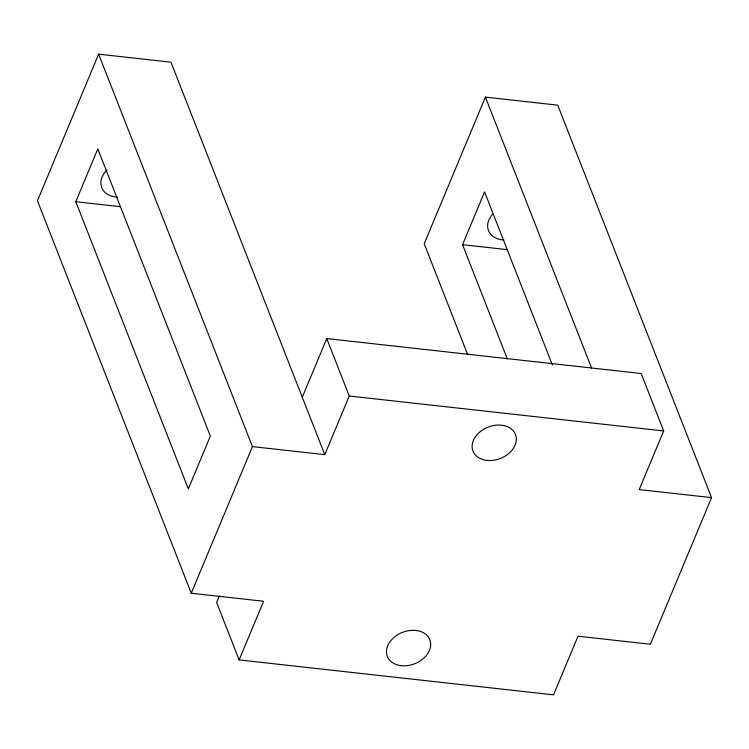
<?xml version="1.0" encoding="UTF-8"?>
<svg xmlns="http://www.w3.org/2000/svg" width="749" height="749" viewBox="0 0 749 749"><rect width="100%" height="100%" fill="white"/><g stroke="black" fill="none" stroke-linecap="round" stroke-linejoin="round"><path stroke-width="1.12" d="M98.634 54.153L252.441 446.619L324.785 454.652L170.978 62.195L98.634 54.153L37.45 200.769L191.257 593.227L263.601 601.269L239.128 659.916L553.539 694.847L578.022 636.201L650.366 644.243L711.55 497.626L557.743 105.16L485.399 97.127L424.215 243.734L467.694 354.689M75.789 201.715L97.81 148.929L210.357 436.105L188.327 488.882L75.789 201.715L120.57 206.687M191.257 593.227L252.441 446.619M219.288 596.082L216.62 602.477L239.128 659.916M302.278 397.223L326.751 338.576L641.172 373.508L663.68 430.947L639.206 489.584L711.55 497.626M324.785 454.652L349.259 396.015L326.751 338.576M507.307 358.893L462.554 244.68L484.575 191.903L552.359 364.857M462.554 244.68L507.335 249.66M349.259 396.015L663.68 430.947M485.399 97.127L591.551 367.974M503.937 240.026A22.826 16.834 -21.4 0 1 492.589 214.167M117.696 197.081A22.826 16.834 -21.4 0 1 107.004 169.957M486.887 460.392A22.826 16.834 -21.4 0 0 515.977 436.012A22.826 16.834 -21.4 0 0 479.828 431.995A22.826 16.834 -21.4 0 0 486.887 460.392M401.23 665.655A22.826 16.834 -21.4 0 0 430.319 641.266A22.826 16.834 -21.4 0 0 394.171 637.249A22.826 16.834 -21.4 0 0 401.23 665.655"/></g></svg>
